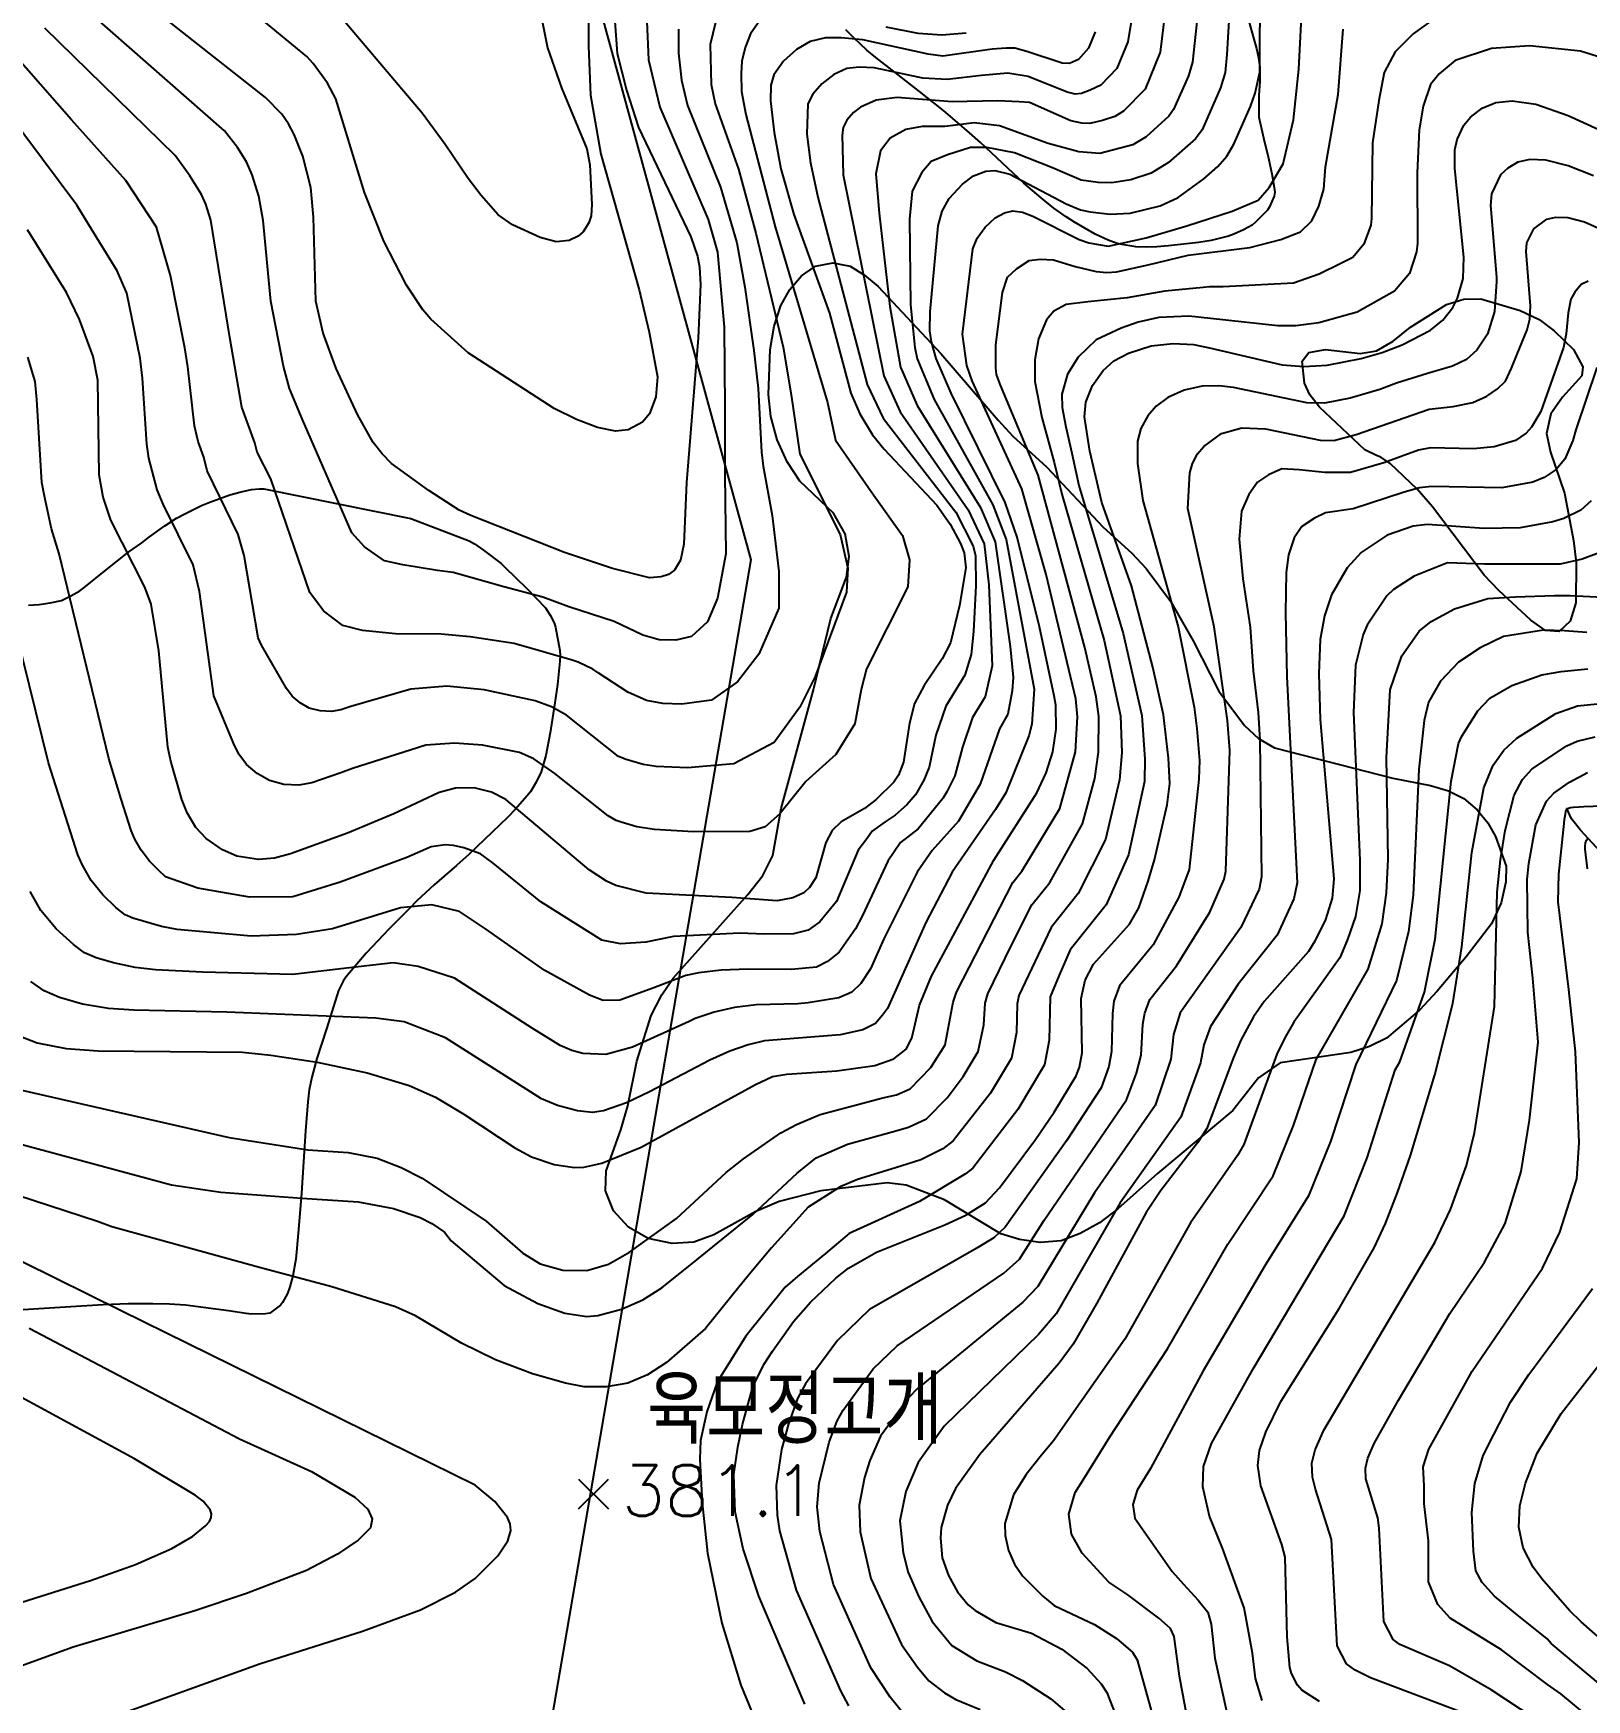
# Model space of a CAD drawing. Extents: x 197794 to 200030, y 561152 to 563931.
# Drawn here: x 199358.1 to 199633.7, y 563440.1 to 563735.9 of the extents above; entities that cross this region are included whole.
import ezdxf

# ---------------------------------------------------------------- set-up
doc = ezdxf.new("R2010")
doc.units = 0
for name, color, linetype in [('E0022112', 5, 'CONTINUOUS'), ('F0017111', 30, 'CONTINUOUS'), ('F0017114', 7, 'CONTINUOUS'), ('F0027132', 7, 'CONTINUOUS'), ('F0027217', 7, 'CONTINUOUS'), ('G0018112', 7, 'G0018112'), ('G0037213', 32, 'CONTINUOUS'), ('H0059153', 7, 'CONTINUOUS')]:
    doc.layers.add(name, color=color, linetype=linetype)
doc.styles.add('NGSW', font='romans.shx', dxfattribs={"bigfont": 'ngsw.shx'})
doc.linetypes.add('G0018112', pattern='A,25,0,[131,ltypeshp.shx,S=1.768,R=90,X=1.768,Y=-1.768],-6.75,[133,ltypeshp.shx,S=0.75,R=0,X=0,Y=0],-8.75,0,[131,ltypeshp.shx,S=1.768,R=270,X=-1.768,Y=1.768]', length=40.5)

# ---------------------------------------------------------------- blocks, each defined once
blk = doc.blocks.new('F0027217')
at = {"layer": 'F0027217'}
for p, q in [((-2.652, 2.652), (2.652, -2.652)), ((-2.652, -2.652), (2.652, 2.652))]:
    blk.add_line(p, q, dxfattribs=at)

msp = doc.modelspace()

# ---------------------------------------------------------------- linework, layer by layer
at = {"layer": 'E0022112', "flags": 128}
msp.add_lwpolyline([(199809.99, 563483.02), (199804.77, 563482.38), (199797.53, 563482.55), (199785.83, 563483.48), (199776.98, 563484.64), (199773.06, 563485.32), (199764.32, 563487.53), (199752.56, 563491.17), (199744.04, 563494.39), (199728.24, 563502.61), (199717.59, 563509.84), (199709.67, 563516.2), (199699.84, 563525.62), (199686.68, 563539.39), (199678.19, 563549.74), (199666.55, 563561.71), (199662.81, 563565.97), (199642.42, 563584.23), (199639.62, 563586.81), (199632.56, 563594.43), (199630.99, 563596.44), (199630.17, 563598.31)], dxfattribs=at)
at = {"layer": 'F0017111', "flags": 128}
for points, elevation in [([(199561.27, 563759.32), (199558, 563732.55), (199555.35, 563726), (199551.5, 563722.09), (199549.95, 563721.14), (199547.76, 563720.39), (199545.51, 563719.89), (199544.09, 563719.92), (199542.18, 563720.37), (199534.84, 563723.6), (199532.96, 563723.75), (199529.12, 563723.91), (199521.07, 563723.71), (199511.35, 563724.5), (199507.62, 563724), (199504.83, 563722.75), (199503.6, 563721.82), (199502.4, 563720.46), (199501.73, 563719.17), (199501.55, 563717.79), (199501.77, 563710.76), (199508.99, 563675.08), (199511.85, 563668.7), (199523.93, 563651.32), (199526.8, 563645.27), (199527.63, 563638), (199528.21, 563623.61), (199526.97, 563618.11), (199524.73, 563614.45), (199522.9, 563609.2), (199521.55, 563604.1), (199520.12, 563601.28), (199519.42, 563600.1), (199515.09, 563594.69), (199511.95, 563592.25), (199509.69, 563588.96), (199505.18, 563579.33), (199503.94, 563576.95), (199501.05, 563572.8), (199498.98, 563571.17), (199497.05, 563570.13), (199492.5, 563569.71), (199484.89, 563569.8), (199480.12, 563569.6), (199476.12, 563569.14), (199473.86, 563568.64), (199468.14, 563566.5), (199462.1, 563564.3), (199459.17, 563564.24), (199456.72, 563565.17), (199448.84, 563569.53), (199438.32, 563576.95), (199433.68, 563580.05), (199428.77, 563581.21), (199423.22, 563580.69), (199411.17, 563576.92), (199404.74, 563575.94), (199396.73, 563575.65), (199383.58, 563576.84), (199380.79, 563577.37), (199375.73, 563578.84), (199374.35, 563579.43), (199372.72, 563580.76), (199370.39, 563582.95), (199368.31, 563585.54), (199366.78, 563588.22), (199365.98, 563590.09), (199360.73, 563606.38), (199352.84, 563638.53)], 415), ([(199566.47, 563756.22), (199563.75, 563730.74), (199563.01, 563728.33), (199560.39, 563722.38), (199559.53, 563721.19), (199555.49, 563717.53), (199553.17, 563716.1), (199547.32, 563714.56), (199543.6, 563714.85), (199538.13, 563716.35), (199529.47, 563719.49), (199524.98, 563719.99), (199519.81, 563719.32), (199515.75, 563719.32), (199512.87, 563718.81), (199510.07, 563717.28), (199508.38, 563715), (199507.53, 563710.93), (199508.14, 563703.97), (199510.01, 563687.4), (199511.94, 563676.61), (199514.87, 563669.81), (199526.13, 563651.75), (199528.75, 563645.66), (199531.38, 563627.06), (199531.92, 563621.55), (199531.73, 563619.21), (199530.99, 563615.02), (199529.47, 563612.42), (199526.09, 563602.6), (199522.23, 563596.08), (199517.53, 563590.83), (199514.88, 563586.98), (199509, 563575.17), (199506.61, 563569.83), (199504.91, 563567.24), (199503.28, 563565.68), (199500.98, 563564.72), (199495.57, 563563.81), (199493.73, 563563.62), (199486.34, 563563.44), (199482.5, 563562.99), (199478.89, 563562.18), (199475.51, 563561.04), (199474.42, 563560.49), (199464.35, 563555.92), (199459.64, 563554.66), (199455.59, 563554.84), (199453.63, 563555.34), (199451.54, 563556.23), (199446.57, 563559.33), (199432.77, 563568.18), (199426.32, 563570.24), (199421.93, 563570.89), (199412.61, 563569.87), (199404.09, 563568.84), (199388.07, 563569.23), (199379.74, 563569.66), (199376.1, 563570.08), (199372.27, 563570.91), (199369.23, 563571.78), (199367.16, 563572.67), (199365.17, 563574.17), (199362.13, 563576.95), (199359.39, 563580.19), (199357.48, 563583.57)], 410), ([(199555.34, 563753.27), (199552.24, 563734.36), (199550.32, 563729.62), (199547.5, 563726.66), (199545.59, 563725.79), (199544.04, 563725.2), (199542.92, 563725.1), (199541.51, 563725.45), (199534.61, 563728.2), (199530.97, 563728.83), (199526.31, 563728.39), (199520.18, 563727.69), (199515.9, 563727.94), (199509.51, 563729.31), (199507.25, 563729.74), (199504.61, 563729.89), (199502.4, 563729.62), (199500.09, 563728.55), (199497.95, 563726.91), (199496.35, 563725.1), (199495.46, 563723.37), (199495.32, 563717.98), (199495.93, 563712.91), (199497.27, 563706.82), (199506.04, 563673.55), (199508.84, 563667.58), (199521.74, 563650.89), (199524.85, 563644.88), (199525.22, 563643.15), (199525.3, 563637.84), (199524.86, 563629.7), (199524.49, 563625.66), (199523.32, 563621.97), (199520, 563616.48), (199518.22, 563611.31), (199517.01, 563605.61), (199516.06, 563603.34), (199514.61, 563600.71), (199513.03, 563598.97), (199510.96, 563597.11), (199509.2, 563595.95), (199506.93, 563594.3), (199505.93, 563592.94), (199504.43, 563590.9), (199500.58, 563581.82), (199497.64, 563578.21), (199495.56, 563576.73), (199492.97, 563576.06), (199487.71, 563575.97), (199483.44, 563576.16), (199471.66, 563575.6), (199466.75, 563574.6), (199462.23, 563574.27), (199458.91, 563574.94), (199448.1, 563581.72), (199439.67, 563588.61), (199437.43, 563590.26), (199434.44, 563591.33), (199432.63, 563591.72), (199431.15, 563591.83), (199428.66, 563591.49), (199424.31, 563589.62), (199412.51, 563585.23), (199404.12, 563582.65), (199396.41, 563582.59), (199387.24, 563584.14), (199381.54, 563586.19), (199380.27, 563587.35), (199378.65, 563588.94), (199377.22, 563590.88), (199376.08, 563592.86), (199375.44, 563594.4), (199373.64, 563599.96), (199371.46, 563607.17), (199362.63, 563643.52), (199361.29, 563647.91), (199360.02, 563653.75), (199359.56, 563656.19), (199358.7, 563670.92), (199358.37, 563674.1), (199357.08, 563678.41)], 420), ([(199570.75, 563748.17), (199569.86, 563732.12), (199569.51, 563728.93), (199568.72, 563726.2), (199565.43, 563718.77), (199564.28, 563717.18), (199559.49, 563712.96), (199556.39, 563711.06), (199552.82, 563709.89), (199551.66, 563709.68), (199549.45, 563709.34), (199547.01, 563709.38), (199544.01, 563709.85), (199541.06, 563711.04), (199538.91, 563712.04), (199532.13, 563714.65), (199527.24, 563715.64), (199524.34, 563715.64), (199520.27, 563714.32), (199517.37, 563713.16), (199515.72, 563711.17), (199513.97, 563707.85), (199513.51, 563702.88), (199513.69, 563687.67), (199514.45, 563680.1), (199514.89, 563678.14), (199517.88, 563670.92), (199528.32, 563652.17), (199530.7, 563646.05), (199535.63, 563619.5), (199535.26, 563613.27), (199534.71, 563611.18), (199530.63, 563601.09), (199528.8, 563598.15), (199521.1, 563587.02), (199516.44, 563578.04), (199509.61, 563562.79), (199508.75, 563561.62), (199507.47, 563560.17), (199505.27, 563559.01), (199501.22, 563558.16), (199487.79, 563557.09), (199484.89, 563556.37), (199481.66, 563555.22), (199478.1, 563553.65), (199467.42, 563548.04), (199463.3, 563546.07), (199459.22, 563544.63), (199457.26, 563544.33), (199454.64, 563544.66), (199451.05, 563545.57), (199448.25, 563546.75), (199441.23, 563551.19), (199431.22, 563557.6), (199423.87, 563560.44), (199418.83, 563561.08), (199392.39, 563562.17), (199375.9, 563562.48), (199371.41, 563562.79), (199366.79, 563563.56), (199362.73, 563564.73), (199359.97, 563565.92), (199357.62, 563567.57)], 405), ([(199466.86, 563739.32), (199467.24, 563731.17), (199469.25, 563722.78), (199477.81, 563702.82), (199479.48, 563697.04), (199480.64, 563683.71), (199480.78, 563669.43), (199480.75, 563657.6), (199480.96, 563643.53), (199479.46, 563635.64), (199477.69, 563631.42), (199474.83, 563628.83), (199472.08, 563628.18), (199469.09, 563628.26), (199466.18, 563629.05), (199461.13, 563631.52), (199453.1, 563634.1), (199448.44, 563635.82), (199441.53, 563637.66), (199432.56, 563640.19), (199429.79, 563640.53), (199423.65, 563641.55), (199420.37, 563642.26), (199416.81, 563644.75), (199414.59, 563647.24), (199405.77, 563667.44), (199403.54, 563672.84), (199402.44, 563676.8), (199400.23, 563688.36), (199398.82, 563702.69), (199398.07, 563707.01), (199396.89, 563710.78), (199395.87, 563713.08), (199394.29, 563715.62), (199391.96, 563718.59), (199361.62, 563745.24)], 445), ([(199355.99, 563548.28), (199392.79, 563539.88), (199406.78, 563537.74), (199413.9, 563537.23), (199419.08, 563536.24), (199423.34, 563534.61), (199427.06, 563532.71), (199438.41, 563525.06), (199444.9, 563519.38), (199447.97, 563517.46), (199452.04, 563516.36), (199456.29, 563516.31), (199460.13, 563517.45), (199463.84, 563519.56), (199472.17, 563525.54), (199480.99, 563533.68), (199484.05, 563536.1), (199490.68, 563540.75), (199493.46, 563542.19), (199497.69, 563544.02), (199508.82, 563546.97), (199511.22, 563547.51), (199513.66, 563548.55), (199517.32, 563552.31), (199519.84, 563556.34), (199521.25, 563563.91), (199521.89, 563565.68), (199531.87, 563585.17), (199533.46, 563587.16), (199540.18, 563598.32), (199542.98, 563608.35), (199543.32, 563614.58), (199543.01, 563617.79), (199537.75, 563639.83), (199533.43, 563655.03), (199524.62, 563674.18), (199523.68, 563676.94), (199522.94, 563682.49), (199524.74, 563697.61), (199525.52, 563699.55), (199526.98, 563701.48), (199528.72, 563703.11), (199530.37, 563704.02), (199531.87, 563704.38), (199533.58, 563704.16), (199535.38, 563703.44), (199543.65, 563699.3), (199545.36, 563698.71), (199548.8, 563698.12), (199555.49, 563699.59), (199562.74, 563701.74), (199570.78, 563704.35), (199575.42, 563706.27), (199577.35, 563708.54), (199579.84, 563712.73), (199581.65, 563720.54), (199582.59, 563729.5), (199583.27, 563742.25)], 395), ([(199456.48, 563742.28), (199456.55, 563733.61), (199456.9, 563724.91), (199458.78, 563714.42), (199465.56, 563690.35), (199467.33, 563682.86), (199468.8, 563674.94), (199468.54, 563671.37), (199467.39, 563668.36), (199466.14, 563666.86), (199463.59, 563665.5), (199461.33, 563665.29), (199458.14, 563665.94), (199454.43, 563667.32), (199450.45, 563669.32), (199435.2, 563679.18), (199428.61, 563685.15), (199427.17, 563686.8), (199424.26, 563691.2), (199420.23, 563699.01), (199416.84, 563707.63), (199411.75, 563724.28), (199410.28, 563727.05), (199407.69, 563730.54), (199406.56, 563731.78), (199397.62, 563739.19)], 455), ([(199606.67, 563738.49), (199602.89, 563735.78), (199599.71, 563732.6), (199597.73, 563728.92), (199596.83, 563723.94), (199595.67, 563716.42), (199595.52, 563703.04), (199595.36, 563701.82), (199594.13, 563698.45), (199592.17, 563696.09), (199590.05, 563695.04), (199586.19, 563693.11), (199581.65, 563691.56), (199569.17, 563690.87), (199566.75, 563690.88), (199565.62, 563690.79), (199558.83, 563690.14), (199552.14, 563688.94), (199545.15, 563688.23), (199541.33, 563687.75), (199539.12, 563686.56), (199537.83, 563685.06), (199536.39, 563681.68), (199535.78, 563677.95), (199535.78, 563674.09), (199536.99, 563667.71), (199539.22, 563659.71), (199540.58, 563654.11), (199548.04, 563628.13), (199550.95, 563614.74), (199551.19, 563608.26), (199550.81, 563603.38), (199548.3, 563592.81), (199543.43, 563583.2), (199538.65, 563577.21), (199532.95, 563565.13), (199532.64, 563563.64), (199532.51, 563558.56), (199531.6, 563553.99), (199527.9, 563547.8), (199521.25, 563539.33), (199519.46, 563537.89), (199515.51, 563535.94), (199511.07, 563534.54), (199504.29, 563532.43), (199501.21, 563531.18), (199495.53, 563527.52), (199489.04, 563520.35), (199485.37, 563515.95), (199483.23, 563513.33), (199477.3, 563505.98), (199470.41, 563499.99), (199467.03, 563497.8), (199463.56, 563496.33), (199459.74, 563495.67), (199455.79, 563495.68), (199452.49, 563496.28), (199446.64, 563497.97), (199440.09, 563500.46), (199434.03, 563503.4), (199425.86, 563508.28), (199422.33, 563509.86), (199411, 563513.38), (199398.2, 563516.83), (199371.96, 563524.04), (199369.45, 563524.97), (199343.86, 563533.37)], 385), ([(199486.69, 563737.75), (199485.31, 563735.82), (199484.35, 563733.34), (199483.8, 563730.94), (199483.66, 563728.73), (199483.73, 563725.57), (199484.51, 563721.46), (199489.69, 563701.56), (199498.97, 563670.38), (199500.38, 563663.69), (199507.11, 563654), (199512.28, 563646.78), (199513.51, 563642.43), (199513.23, 563637.66), (199505.88, 563623.1), (199504.93, 563619.42), (199503.84, 563613.3), (199500.44, 563607.86), (199495.13, 563603.09), (199490.5, 563597.38), (199487.91, 563595.06), (199485.19, 563594.24), (199475.19, 563594.18), (199468.3, 563594.55), (199465.17, 563595.04), (199462.35, 563595.9), (199461.49, 563596.19), (199460.04, 563596.98), (199450.58, 563604.54), (199446.87, 563607.14), (199444.34, 563608.26), (199437.75, 563609.52), (199432.78, 563609.87), (199427.73, 563609.52), (199414.72, 563605.43), (199412.63, 563604.62), (199407.46, 563602.83), (199405.19, 563602.42), (199402.52, 563602.58), (199399.96, 563603.27), (199397.78, 563604.51), (199395.89, 563606.1), (199394.55, 563607.92), (199393.56, 563609.91), (199390.08, 563618.28), (199387.56, 563636.81), (199386.41, 563641.52), (199381.12, 563652.32), (199380.04, 563654.87), (199378.54, 563660.49), (199378.17, 563662.94), (199377.45, 563674.7), (199377.02, 563678.22), (199374.64, 563689.77), (199372.95, 563693.73), (199367.93, 563701.92), (199365.76, 563705.38), (199350.42, 563725.9)], 430), ([(199353.02, 563539.51), (199382.57, 563531.51), (199391.3, 563530.22), (199405.7, 563529.15), (199415.68, 563528.51), (199421.95, 563527.3), (199426.72, 563525.71), (199428.79, 563524.63), (199430.99, 563523.09), (199432.21, 563521.56), (199441.6, 563513.62), (199447.58, 563510.46), (199452.36, 563508.71), (199456.29, 563508.16), (199458.22, 563508.32), (199462.45, 563509.45), (199466.21, 563511.09), (199469.57, 563513.21), (199475.83, 563518.27), (199485.72, 563526.22), (199493.61, 563533.57), (199496.97, 563536.31), (199502.55, 563538.7), (199511.1, 563541.11), (199513.37, 563541.73), (199516.56, 563543.22), (199520.18, 563546.94), (199523.07, 563550.72), (199525.72, 563555.17), (199526.71, 563559.93), (199526.95, 563563.77), (199527.42, 563565.41), (199531.51, 563573.78), (199535.26, 563581.19), (199538.44, 563585.18), (199544.24, 563595.57), (199546.39, 563603.65), (199547.09, 563608.31), (199547.14, 563614.66), (199546.67, 563618.13), (199544.66, 563626.89), (199536.33, 563657.46), (199529.69, 563673.44), (199528.97, 563675.33), (199528.86, 563676.54), (199528.82, 563680.59), (199530.03, 563689.9), (199530.94, 563692.61), (199532.51, 563694.06), (199534.74, 563695.57), (199536.73, 563695.81), (199539.09, 563695.69), (199542.95, 563694.48), (199546.67, 563693.59), (199548.54, 563693.45), (199550.23, 563693.54), (199555.86, 563694.79), (199562.98, 563696.51), (199573.9, 563697.86), (199579.41, 563699.31), (199582.89, 563700.67), (199584.92, 563702.6), (199586.18, 563705.21), (199587.05, 563708.2), (199587.34, 563712.16), (199589.59, 563725.04), (199590.47, 563736.63)], 390), ([(199479.08, 563737.79), (199478.15, 563733.91), (199478.32, 563726.8), (199479.05, 563723.36), (199483.17, 563711.79), (199486.25, 563700.39), (199491.12, 563680.18), (199492.5, 563671.75), (199494.08, 563661.2), (199501.25, 563646.92), (199502.61, 563640.93), (199502.34, 563636.71), (199496.76, 563621.74), (199494.04, 563616.29), (199489.54, 563610.03), (199482.33, 563606.22), (199474.15, 563605.5), (199468.6, 563605.76), (199466.25, 563606.13), (199463.23, 563606.98), (199461.89, 563607.55), (199452.68, 563614.87), (199450.01, 563616.36), (199447.11, 563617.39), (199438.03, 563619.34), (199431.44, 563620.04), (199425.07, 563619.48), (199414.38, 563616.4), (199412.64, 563615.8), (199410.95, 563615.49), (199408.94, 563615.61), (199407.02, 563616.13), (199405.39, 563617.06), (199403.97, 563618.25), (199402.97, 563619.62), (199398.55, 563627.28), (199397.97, 563628.59), (199395.46, 563643.18), (199394.4, 563646.96), (199388.92, 563658.22), (199388.29, 563660.64), (199387.33, 563663.45), (199386.63, 563666.24), (199385.49, 563676.67), (199384.97, 563680.05), (199382.42, 563692.88), (199379.92, 563701.47), (199374.49, 563709.79), (199364.83, 563720.53), (199354.24, 563732.62)], 435), ([(199472.51, 563736.62), (199472.52, 563732.38), (199473.04, 563727.56), (199474.15, 563723.07), (199479.97, 563708.59), (199482.87, 563698.71), (199484.29, 563690.83), (199485.9, 563679.61), (199486.67, 563672.87), (199487.29, 563661.53), (199487.56, 563659.04), (199489.14, 563650.32), (199490.36, 563640.39), (199490.36, 563633.85), (199486.82, 563625.69), (199483.01, 563620.79), (199478.38, 563617.52), (199473.12, 563616.79), (199469.78, 563616.95), (199466.87, 563617.49), (199463.56, 563618.92), (199458.28, 563622.36), (199457.31, 563623.06), (199454.71, 563624.26), (199453.65, 563624.6), (199443.36, 563627.56), (199435.58, 563628.75), (199430.4, 563629.23), (199422.32, 563629.29), (199416.46, 563629.91), (199412.99, 563630.8), (199409.53, 563633.37), (199407.13, 563636.66), (199400.19, 563656.81), (199397.8, 563661.56), (199397.39, 563663.18), (199395.08, 563669.54), (199392.92, 563681.87), (199389.54, 563702.72), (199388.66, 563705.55), (199387.9, 563707.28), (199385.84, 563710.57), (199383.23, 563714.19), (199360.1, 563736.82)], 440), ([(199448.28, 563738.32), (199449.27, 563733.31), (199451.78, 563726.22), (199456.3, 563715.37), (199456.82, 563712.53), (199457.16, 563705.48), (199457.02, 563703.47), (199456.64, 563702.27), (199455.65, 563700.67), (199454.75, 563699.86), (199453.14, 563699.09), (199450.81, 563698.89), (199447.98, 563699.63), (199443.11, 563701.87), (199440.55, 563703.68), (199437.5, 563707.09), (199435.22, 563710.1), (199431.16, 563716.18), (199427.03, 563721.73), (199413.34, 563737.93)], 460), ([(199523.58, 563735.93), (199519.25, 563735.56), (199515.08, 563735.85), (199509.4, 563736.96)], 430), ([(199642.25, 563430.28), (199629.08, 563441.18), (199626.73, 563442.82), (199618.55, 563448.97), (199609.44, 563454.62), (199607.25, 563457.05), (199605.59, 563461.03), (199605.59, 563468.34), (199604.82, 563474.88), (199604.82, 563478.09), (199604.69, 563481.43), (199605.66, 563484.58), (199613.35, 563498.42), (199625.82, 563516.69), (199628.93, 563523.09), (199631.94, 563532.55), (199632.37, 563539), (199631.72, 563555.12), (199630.54, 563566.19), (199628.62, 563581.72), (199628.76, 563586.65), (199629.66, 563595.64), (199629.77, 563596.39), (199629.9, 563597.27), (199630.01, 563597.77), (199630.11, 563598.09), (199630.17, 563598.31), (199630.43, 563598.37), (199630.79, 563598.45), (199631.35, 563598.54), (199632.34, 563598.62), (199633.18, 563598.68), (199643.23, 563599.02)], 310), ([(199633.84, 563587.61), (199633.4, 563591.07), (199633.43, 563591.64), (199633.49, 563592.2), (199633.68, 563592.66), (199633.9, 563592.99)], 305), ([(199647.46, 563433.31), (199627.41, 563450.11), (199626.65, 563450.91), (199620.72, 563455.73), (199617.33, 563458.48), (199615.14, 563460.9), (199614.01, 563463), (199613.61, 563466.47), (199613.28, 563473.34), (199613.85, 563478.51), (199615.31, 563483.44), (199617.19, 563487.17), (199620.18, 563492.92), (199623.43, 563497.82), (199634.74, 563513.12)], 305)]:
    msp.add_lwpolyline(points, dxfattribs=dict(at, elevation=elevation))
at = {"layer": 'F0017111'}
for points, elevation in [([(199636.54, 563731.48), (199632.59, 563732.74), (199623.54, 563733.65), (199616.82, 563733.18), (199610.34, 563731.06), (199607.51, 563728.7), (199605.98, 563726.82), (199604.66, 563722.98), (199603.97, 563718.75), (199603.6, 563711.11), (199603.67, 563698.65), (199603.5, 563697.1), (199602.24, 563693.24), (199599.61, 563690.1), (199592.97, 563686.38), (199586.17, 563684.52), (199582.1, 563683.97), (199578.91, 563683.99), (199566.96, 563685.28), (199563.07, 563685.71), (199557.77, 563685.42), (199554.08, 563684.61), (199551.07, 563683.53), (199546.66, 563681.47), (199543.46, 563678.38), (199541.56, 563675.4), (199540.53, 563671.82), (199540.59, 563669.49), (199541.25, 563666.07), (199542.32, 563661.36), (199543.57, 563655.63), (199551.42, 563629.37), (199554.77, 563614.82), (199555.28, 563607.07), (199555.23, 563603.11), (199552.36, 563590.06), (199548.41, 563581.22), (199542.04, 563573.23), (199540.06, 563568.73), (199538.48, 563564.85), (199538.3, 563557.19), (199537.49, 563552.81), (199532.72, 563544.89), (199524.75, 563534.49), (199523.49, 563533.47), (199515.32, 563528.55), (199502.81, 563522.89), (199498.64, 563519.34), (199493.67, 563515.21), (199491.49, 563513.36), (199484.5, 563504.62), (199479.42, 563496.46), (199477.54, 563491.2), (199476.47, 563486.11), (199476.3, 563482.81), (199476.72, 563475.05), (199477.67, 563466.16), (199480.25, 563453.72), (199483.59, 563442.71), (199486.44, 563435.77)], 380), ([(199634.88, 563710.57), (199630.4, 563712.35), (199626.44, 563713.38), (199623.62, 563713.51), (199621.49, 563713.01), (199619.67, 563711.97), (199618.38, 563710.74), (199616.79, 563707.39), (199616.63, 563705.34), (199617.69, 563692.58), (199617.69, 563691.84), (199617.32, 563686.49), (199616.11, 563682.47), (199614.21, 563679.65), (199612.37, 563677.98), (199609.9, 563676.83), (199605.41, 563675.51), (199599.92, 563673.8), (199597, 563672.64), (199591.71, 563671.12), (199587.19, 563670.26), (199584, 563670.28), (199571.02, 563673.04), (199568.44, 563673.33), (199565.43, 563673.24), (199562.27, 563672.56), (199559.37, 563671.23), (199557.31, 563669.72), (199555.79, 563667.98), (199554.56, 563665.73), (199553.99, 563663.49), (199554, 563659.52), (199554.94, 563652.97), (199561.19, 563630.57), (199564.01, 563616.26), (199564.5, 563612.48), (199564.98, 563606.81), (199564.87, 563603.51), (199563.17, 563587.47), (199561.3, 563582.59), (199556.76, 563574.09), (199550.81, 563566.83), (199549.8, 563564.09), (199549.52, 563561.92), (199549.36, 563555.16), (199548.87, 563552.49), (199547.55, 563548.75), (199541.39, 563539.29), (199530.52, 563524.02), (199528.48, 563522.1), (199525.36, 563520.19), (199506.45, 563509.37), (199500.76, 563503.9), (199495.08, 563496.16), (199493.68, 563493.61), (199492.03, 563489.08), (199490.82, 563484.51), (199489.85, 563478.12), (199490.03, 563472.86), (199490.46, 563470.09), (199493.39, 563459.54), (199501.26, 563441.68), (199502.72, 563439.03)], 370), ([(199512.84, 563437.23), (199510.11, 563440.6), (199506.69, 563445.79), (199500.02, 563460.59), (199497.62, 563470), (199497.16, 563474.33), (199497.51, 563478.57), (199499.26, 563485.84), (199500.68, 563489.61), (199501.73, 563491.52), (199507.07, 563498.83), (199511.34, 563502.93), (199530.26, 563515.84), (199533.04, 563518.32), (199537.41, 563525.21), (199552.02, 563546.62), (199553.81, 563551.32), (199554.62, 563554.5), (199554.93, 563560.05), (199555.27, 563561.97), (199556.19, 563564.42), (199560.93, 563570.38), (199565.17, 563577.22), (199566.81, 563579.9), (199569.36, 563585.73), (199569.66, 563587.17), (199570.34, 563608.62), (199569.95, 563613.91), (199567.59, 563630.52), (199562.91, 563651.52), (199563.29, 563657.87), (199563.72, 563659.55), (199564.64, 563661.24), (199565.78, 563662.54), (199568.89, 563664.84), (199572.49, 563665.87), (199576.68, 563665.71), (199586.42, 563663.65), (199588.81, 563663.63), (199592.78, 563664.66), (199605.75, 563669.16), (199610.01, 563669.63), (199613.46, 563670.38), (199615.94, 563671.47), (199617.84, 563672.79), (199619.28, 563674.17), (199620.37, 563676.47), (199621.35, 563678.95), (199623.11, 563683.28), (199623.58, 563685.18), (199623.72, 563687.52), (199622.97, 563697.15), (199623.09, 563698.69), (199624.28, 563701.2), (199626.61, 563702.9), (199628.22, 563703.28), (199630.33, 563703.18), (199633.3, 563702.41), (199638.43, 563700.12)], 365), ([(199633.95, 563691.88), (199632.69, 563691.3), (199631.59, 563689.94), (199630.86, 563688.68), (199630.39, 563686.28), (199630.07, 563682.56), (199629.55, 563680.13), (199627.61, 563674.64), (199625.57, 563668.77), (199623.92, 563665.96), (199622.95, 563664.89), (199621.07, 563663.6), (199617.25, 563662.47), (199613.6, 563662.12), (199605.96, 563662.3), (199603.87, 563661.9), (199597.7, 563659.66), (199591.8, 563657.95), (199587.23, 563657.95), (199582.66, 563658.42), (199579.59, 563658.58), (199577.22, 563657.55), (199575.25, 563656.21), (199573.75, 563654.01), (199572.41, 563651.09), (199572.02, 563646.13), (199572.68, 563639.07), (199573.99, 563630.48), (199574.5, 563622.76), (199575.4, 563615.33), (199575.7, 563610.44), (199576, 563586.15), (199575.55, 563583.99), (199572.32, 563577.21), (199561.57, 563562.01), (199560.34, 563558.19), (199559.88, 563553.83), (199557.11, 563545.57), (199546.38, 563530.06), (199536.29, 563513.45), (199533.64, 563510.66), (199514.88, 563495.29), (199513.38, 563493.76), (199508.38, 563486.88), (199506.5, 563482.6), (199505.54, 563479.57), (199504.58, 563474.65), (199504.77, 563469.92), (199506.64, 563461.63), (199512.12, 563449.91), (199514.92, 563445.89), (199516.95, 563443.48), (199519.73, 563441.32), (199521.74, 563440.15), (199526.04, 563438.38)], 360), ([(199635.49, 563676.57), (199631.73, 563665.51), (199631.2, 563663.62), (199629.79, 563660.29), (199628.25, 563658.49), (199626.11, 563657.07), (199624.11, 563656.23), (199618.65, 563655.22), (199606.17, 563655.44), (199604.02, 563655.24), (199601.32, 563654.44), (199592.26, 563651.49), (199587.34, 563650.76), (199585.36, 563649.82), (199583.16, 563648.35), (199581.8, 563646.37), (199580.76, 563643.34), (199580.34, 563640.2), (199580.22, 563633.11), (199580.47, 563621.66), (199582.33, 563585.13), (199581.74, 563582.25), (199578.74, 563575.81), (199571.84, 563567.1), (199566.95, 563559.59), (199565.75, 563556.33), (199565.14, 563553.17), (199561.69, 563543.54), (199550.93, 563528.33), (199539.53, 563508.59), (199536.4, 563504.96), (199519.69, 563488.69), (199515.04, 563482.23), (199512.9, 563477.1), (199511.83, 563471.9), (199512.42, 563466.19), (199513.27, 563462.68), (199515.16, 563458.36), (199517.55, 563454.02), (199521.06, 563449.72), (199525.47, 563447.01), (199530.56, 563445.1), (199533.6, 563443.51), (199538.62, 563440.29), (199541.42, 563437.84)], 355), ([(199635.88, 563643.65), (199632.91, 563642.55), (199628.95, 563641.67), (199615.54, 563641.65), (199608.97, 563641.88), (199603.05, 563639.56), (199599.41, 563637.19), (199598.2, 563636.07), (199594.75, 563630.86), (199594.03, 563629.2), (199592.64, 563623.72), (199592.29, 563615.34), (199593.45, 563589.1), (199593.42, 563583.72), (199592.65, 563579.16), (199591.27, 563575.08), (199589.9, 563571.81), (199581.75, 563560.35), (199580.1, 563557.6), (199578.68, 563554.71), (199572.83, 563538.69), (199571.75, 563536.69), (199563.4, 563524.75), (199551.72, 563504.1), (199539.06, 563486.06), (199536.96, 563483.54), (199534.25, 563480.1), (199531.96, 563476.51), (199530.45, 563471.42), (199530.52, 563469.27), (199531.09, 563466.61), (199532.17, 563464.19), (199533.56, 563462.13), (199537.16, 563458.5), (199539.2, 563456.84), (199546.33, 563453.49), (199550.27, 563450.98), (199553.07, 563448.54), (199553.93, 563447.22), (199557.02, 563436.1)], 345), ([(199563.59, 563432.8), (199561.44, 563444.28), (199560.51, 563451.32), (199559.85, 563452.76), (199557.75, 563454.59), (199552.28, 563458.74), (199548.91, 563460.96), (199544.14, 563466.12), (199542.29, 563469.48), (199541.81, 563473.08), (199542.94, 563476.9), (199544.66, 563479.6), (199549.08, 563486.76), (199559.29, 563502.42), (199569.99, 563520.95), (199578.05, 563533.13), (199581.69, 563542.06), (199585.69, 563553.78), (199594.91, 563569.78), (199597.37, 563577.81), (199598.17, 563583.32), (199598.43, 563589.29), (199598.16, 563607.36), (199598.81, 563619.37), (199600.87, 563625.37), (199603.98, 563629.76), (199606.1, 563631.49), (199610.25, 563633.76), (199616.14, 563635.55), (199621.04, 563635.87), (199628, 563636.09), (199630.73, 563636.09), (199636.53, 563635.79)], 340), ([(199633.73, 563629.55), (199629.77, 563629.85), (199626.03, 563629.95), (199618.95, 563628.83), (199614.8, 563626.84), (199610.91, 563624.25), (199607.72, 563620.88), (199605.64, 563617.17), (199604.86, 563613.93), (199603.89, 563605.26), (199602.92, 563582.93), (199602.09, 563576.47), (199599.92, 563567.75), (199592.71, 563552.86), (199588.21, 563539.19), (199584.35, 563529.58), (199576.59, 563517.14), (199565.63, 563498.49), (199556.29, 563481.18), (199553.92, 563477.3), (199553.17, 563474.75), (199553.49, 563472.35), (199560.14, 563462.85), (199562.15, 563460.62), (199564.77, 563457.79), (199566.47, 563455.67), (199567.03, 563453.54), (199567.73, 563447.52), (199569.77, 563438.11)], 335), ([(199576.1, 563439.99), (199574.89, 563443.88), (199574.4, 563448.39), (199572.91, 563456.45), (199569.08, 563467.01), (199566.76, 563472.7), (199565.59, 563477.93), (199565.71, 563481.53), (199567.1, 563485.6), (199574.51, 563498.84), (199590.66, 563526.03), (199594.74, 563536.32), (199599.73, 563551.93), (199600.5, 563553.35), (199604.93, 563565.72), (199606.82, 563575.12), (199609.63, 563603.16), (199610.92, 563609.85), (199611.51, 563611.12), (199614.36, 563615.65), (199616.49, 563617.89), (199620.39, 563620.14), (199625.72, 563622.03), (199629.15, 563622.63), (199633.88, 563623.1)], 330), ([(199611.59, 563437.83), (199595.33, 563443.99), (199592.6, 563445.37), (199591.04, 563446.52), (199589.41, 563449.66), (199588.39, 563468.54), (199585.59, 563477.5), (199585.05, 563479.62), (199584.94, 563482.13), (199585.5, 563484.49), (199587.04, 563487.96), (199606.76, 563521.27), (199609.5, 563527.13), (199612.35, 563534.93), (199613.8, 563540.72), (199617.35, 563563.17), (199617.8, 563583.46), (199618.4, 563589.2), (199619.2, 563594.37), (199620.8, 563600.67), (199622.3, 563603.44), (199623.99, 563605.37), (199630.16, 563609.43), (199632, 563610.28), (199635.18, 563611.03)], 320), ([(199626.99, 563435.15), (199616.76, 563441.87), (199609.32, 563446.14), (199600.5, 563449.93), (199599.33, 563450.79), (199597.67, 563454.02), (199596.87, 563470.55), (199596.6, 563472.43), (199594.49, 563479.35), (199594.41, 563481.24), (199594.83, 563483.01), (199595.98, 563485.61), (199600.3, 563493.26), (199609.43, 563508.66), (199615.53, 563517.76), (199619.19, 563524.62), (199622.04, 563533.9), (199623.55, 563542.99), (199625.07, 563556.82), (199624.12, 563568.19), (199623.24, 563576.37), (199623.14, 563585.7), (199623.44, 563588.54), (199624.69, 563595.41), (199626.58, 563599.58), (199627.85, 563601.03), (199630.63, 563602.99), (199633.85, 563604.71)], 315), ([(199371.27, 563436.77), (199398.18, 563446.51), (199416.44, 563452.29), (199426.78, 563456.06), (199432.98, 563459.2), (199436.44, 563461.64), (199440.47, 563465.64), (199442.23, 563468.3), (199442.77, 563470.17), (199442.66, 563471.32), (199442.21, 563472.45), (199439.94, 563475.31), (199436.46, 563478.18), (199373.67, 563509.16), (199356.21, 563517.81)], 380), ([(199343.58, 563453.54), (199368.23, 563461.29), (199376.16, 563464.14), (199382.61, 563466.95), (199386.28, 563469.11), (199388.62, 563470.97), (199389.31, 563471.78), (199389.63, 563472.49), (199389.66, 563473.14), (199389.45, 563473.81), (199388.21, 563475.34), (199386.75, 563476.45), (199376, 563482.86), (199355.94, 563493.74)], 370)]:
    msp.add_lwpolyline(points, dxfattribs=dict(at, elevation=elevation))
at = {"layer": 'F0017114', "flags": 128}
for points, elevation in [([(199461.16, 563738.83), (199461.68, 563732.33), (199463.29, 563725.81), (199465.41, 563719.18), (199474.75, 563699.76), (199475.9, 563696.36), (199476.28, 563694.36), (199476.42, 563691.28), (199476, 563681.8), (199473.93, 563656.16), (199473.48, 563645.22), (199472.9, 563642.36), (199471.81, 563640.62), (199470.77, 563639.85), (199469.49, 563639.4), (199467.41, 563639.24), (199460.8, 563640.91), (199452.29, 563643.72), (199435.7, 563650.28), (199433.59, 563651.28), (199428.21, 563654.72), (199421.62, 563659.54), (199419.93, 563661.26), (199418.38, 563663.29), (199415.57, 563668.26), (199411.82, 563676.38), (199409.46, 563682.66), (199408.19, 563688.36), (199407.78, 563703.28), (199407.3, 563708.53), (199405.89, 563714.07), (199404.36, 563717.94), (199403.35, 563719.83), (199402.14, 563721.51), (199399.24, 563724.49), (199369.79, 563747.74)], 450), ([(199353.7, 563558.64), (199358.75, 563556.7), (199363.86, 563555.72), (199369.58, 563555.27), (199395.16, 563555.06), (199400.21, 563554.54), (199408.4, 563553.26), (199417.28, 563551.36), (199424.72, 563549.11), (199429.43, 563547.08), (199434.45, 563544.06), (199443.49, 563538.06), (199446.44, 563536.49), (199450.49, 563535.1), (199454.06, 563534.57), (199455.71, 563534.63), (199458.95, 563535.33), (199465.9, 563538.21), (199486.22, 563549.29), (199489.24, 563550.73), (199491.78, 563551.13), (199500.63, 563551.75), (199507.4, 563552.7), (199510.76, 563553.88), (199512.91, 563555.59), (199513.96, 563557.52), (199515.29, 563563.4), (199517.43, 563568.52), (199528.48, 563589.14), (199536.13, 563601.07), (199537.76, 563604.63), (199538.95, 563608.36), (199539.54, 563612.38), (199539.47, 563616.62), (199539.22, 563618.29), (199536.6, 563630.53), (199532.64, 563646.44), (199530.52, 563652.6), (199520.89, 563672.03), (199518.25, 563678.2), (199517.42, 563681.15), (199517.16, 563683.09), (199517.19, 563686.44), (199518.59, 563701.71), (199519.31, 563704.31), (199520.56, 563706.55), (199522.94, 563709.14), (199524.91, 563710.61), (199527.09, 563711.42), (199528.66, 563711.52), (199531.34, 563710.87), (199541.32, 563705.64), (199543.87, 563704.58), (199545.6, 563704.18), (199549.16, 563703.8), (199552.7, 563703.99), (199557.99, 563705.29), (199561.22, 563706.75), (199565.74, 563710.04), (199568.23, 563712.27), (199569.83, 563714.07), (199571.1, 563716.24), (199574.01, 563722.9), (199574.85, 563725.25), (199575.67, 563728.99), (199575.77, 563744.94)], 400), ([(199546.48, 563736.17), (199545.28, 563733.23), (199543.51, 563731.23), (199541.9, 563730.55), (199540.62, 563730.57), (199534.32, 563732.66), (199532.19, 563733.25), (199530.69, 563733.25), (199528.2, 563733.08), (199519.42, 563731.84), (199516.82, 563732.2), (199505.23, 563734.71), (199501.42, 563735.08), (199498.63, 563735.07), (199495.91, 563734.41), (199493.45, 563733.03), (199491.15, 563730.97), (199489.45, 563728.5), (199488.91, 563726.66), (199488.84, 563723.93), (199489.49, 563718.31), (199490.67, 563711.81), (199493.03, 563703.74), (199499.31, 563686.19), (199503.09, 563672.02), (199504.69, 563668.33), (199506.95, 563664.62), (199509.04, 563662.09), (199518.35, 563652.12), (199520.73, 563648.79), (199522.59, 563645.32), (199523.21, 563643.65), (199523.53, 563641), (199522.41, 563634.34), (199520.78, 563627.71), (199519.34, 563624.86), (199516.11, 563620.11), (199514.41, 563616.91), (199513.54, 563613.43), (199512.45, 563606.54), (199511.55, 563604.24), (199510.74, 563602.96), (199507.59, 563599.88), (199505.56, 563598.33), (199501.38, 563595.91), (199499.83, 563594.41), (199498.7, 563592.26), (199496.93, 563586.02), (199495.8, 563584.27), (199494.76, 563583.34), (199492.85, 563582.44), (199490.03, 563581.9), (199482, 563582.52), (199466.78, 563583.25), (199461.39, 563584.65), (199459.75, 563585.41), (199456.66, 563587.42), (199441.88, 563599.87), (199439.33, 563601.22), (199436.27, 563601.98), (199432.96, 563601.91), (199430.05, 563601.15), (199422.02, 563597.38), (199413.78, 563593.93), (199403.67, 563590.26), (199400.86, 563589.46), (199398.02, 563589.23), (199394.16, 563589.86), (199391.62, 563590.96), (199388.73, 563592.95), (199386.9, 563594.94), (199385.38, 563597.51), (199384.41, 563599.91), (199382.44, 563606.71), (199381.95, 563609.21), (199380.33, 563626.3), (199378.99, 563634.59), (199377.86, 563637.57), (199371.84, 563649.47), (199370.47, 563653.58), (199369.75, 563657.54), (199369.49, 563674.31), (199368.66, 563678.5), (199366.28, 563685.08), (199363.96, 563689.86), (199357.03, 563700.98)], 425), ([(199651.73, 563437.21), (199632.68, 563453.92), (199630.61, 563455.95), (199625.73, 563461.55), (199624.21, 563463.62), (199622.44, 563467.1), (199621.65, 563470.76), (199621.84, 563474.56), (199622.81, 563478.55), (199624.88, 563483.89), (199629.14, 563490.95), (199643.67, 563509.55)], 300)]:
    msp.add_lwpolyline(points, dxfattribs=dict(at, elevation=elevation))
at = {"layer": 'F0017114'}
for points, elevation in [([(199494.98, 563439.36), (199486.77, 563458.49), (199484.01, 563466.88), (199482.61, 563473.46), (199482.38, 563480.07), (199483.04, 563484.96), (199483.87, 563488.99), (199485.71, 563495.65), (199487.66, 563499.59), (199489.2, 563502), (199492.95, 563507.24), (199495.94, 563510.69), (199500.44, 563514.92), (199502.69, 563516.69), (199507.67, 563519.57), (199519.8, 563524.38), (199523.54, 563526.15), (199526.99, 563528.31), (199529.51, 563530.97), (199535.9, 563539.53), (199539.18, 563544.42), (199543.07, 563550.87), (199543.67, 563552.4), (199544.18, 563554.93), (199544.01, 563564.58), (199544.67, 563567.82), (199546.19, 563570.67), (199552.59, 563577.8), (199554.19, 563580.68), (199555.86, 563585.4), (199556.98, 563589.21), (199559.24, 563598.96), (199559.74, 563602.76), (199559.51, 563607.22), (199558.59, 563614.91), (199556.69, 563623.4), (199552.89, 563637.83), (199547.64, 563652.63), (199545.51, 563661.7), (199544.58, 563667.8), (199544.81, 563670.41), (199546, 563673.39), (199547.88, 563676.04), (199549.8, 563677.74), (199552.41, 563679.14), (199556.43, 563680.39), (199560.32, 563680.83), (199563.94, 563680.63), (199566.78, 563680.08), (199579.67, 563677.06), (199583.5, 563676.77), (199587.64, 563677.01), (199593.66, 563678.16), (199597.39, 563679.22), (199600.92, 563680.61), (199605.96, 563683.21), (199608.16, 563685), (199609.91, 563687.21), (199610.76, 563688.85), (199611.74, 563692.35), (199611.88, 563696.15), (199610.3, 563711.88), (199610.28, 563715.18), (199610.7, 563717.02), (199611.91, 563719.57), (199613.04, 563721), (199615.14, 563722.63), (199617.58, 563723.61), (199620.48, 563723.88), (199624.64, 563723.29), (199630.37, 563721.31), (199635.83, 563718.84)], 375), ([(199634.45, 563652.89), (199632.65, 563651.28), (199629.65, 563649.78), (199627.65, 563649.19), (199621.9, 563648.1), (199615.5, 563648.02), (199605.44, 563648.69), (199602.88, 563648.44), (199598.27, 563646.79), (199593.67, 563643.75), (199591.19, 563641.02), (199588.43, 563636.21), (199587.17, 563632.47), (199586.41, 563628.31), (199586.18, 563622.28), (199586.42, 563614.08), (199588.82, 563585.8), (199588.53, 563582.41), (199587.34, 563578.61), (199585.47, 563574.74), (199584.33, 563572.93), (199576.46, 563564.06), (199574.55, 563561.32), (199572.34, 563557.18), (199570.99, 563554.08), (199566.27, 563541.52), (199564.62, 563538.96), (199558.12, 563530.49), (199555.49, 563526.6), (199546.79, 563510.53), (199542.55, 563503.24), (199540.09, 563499.88), (199526, 563483.62), (199521.69, 563477.59), (199520.26, 563474.63), (199519.17, 563470.69), (199519, 563468.81), (199519.35, 563465.32), (199520.44, 563462.15), (199522.04, 563459.29), (199523.92, 563456.98), (199525.17, 563455.96), (199528.87, 563453.85), (199535.2, 563451.94), (199540.53, 563449.08), (199545.04, 563445.67), (199547.53, 563442.96), (199548.55, 563441.43), (199550.04, 563437.64)], 350), ([(199586.25, 563439.81), (199583.14, 563441.79), (199582.36, 563442.7), (199581.3, 563444.76), (199581.01, 563445.85), (199580.54, 563451.26), (199580.2, 563465.42), (199579.6, 563467.67), (199575.89, 563478.09), (199575.34, 563481.69), (199575.6, 563484.37), (199576.74, 563487.6), (199579.44, 563493.03), (199589.77, 563509.54), (199595.96, 563520.32), (199597.96, 563524.63), (199600.13, 563530.16), (199602.41, 563536.73), (199606.74, 563551.01), (199609.94, 563563.69), (199611.54, 563573.77), (199613.3, 563590.52), (199615.42, 563601.99), (199617.08, 563605.98), (199618.96, 563608.63), (199621.31, 563610.81), (199628.23, 563615.15), (199632.06, 563616.54), (199635.59, 563616.88)], 325), ([(199357.32, 563506.09), (199394.63, 563486.41), (199407.42, 563480.63), (199415.1, 563476.08), (199417.41, 563473.92), (199418.21, 563472.24), (199417.87, 563470.62), (199415.67, 563468.43), (199412.02, 563465.97), (199406.51, 563463.03), (199395.88, 563458.95), (199386.7, 563455.92), (199365.1, 563449.43), (199355.85, 563446.05)], 375)]:
    msp.add_lwpolyline(points, dxfattribs=dict(at, elevation=elevation))
at = {"layer": 'G0018112', "flags": 128}
msp.add_lwpolyline([(199461.279, 563927.213), (199463.01, 563922.42), (199464.43, 563905.64), (199454.08, 563861.61), (199430.85, 563841.6), (199485.36, 563642.43), (199445.32, 563409.35), (199493.78, 563361.18), (199496.09, 563333.88), (199484.46, 563310.64), (199466.01, 563266.82), (199450.99, 563230.43), (199426.39, 563137.81), (199445.34, 563105.11), (199458.28, 563076.95), (199475.02, 563048.24), (199470.13, 563031.72), (199383.07, 562930.73), (199354.02, 562882.53), (199306.51, 562848.78), (199213.2, 562818.44), (199111.7, 562766.26), (199065.16, 562764.1), (199014.13, 562773.2), (198992.56, 562764.5), (198956.49, 562754.2), (198923.91, 562676), (198920.88, 562621.5), (198919.24, 562599.48), (198917.53, 562564.34), (198887.37, 562474.37), (198877.65, 562401.09), (198863.4, 562351.39), (198863.66, 562331.17), (198796.84, 562206.57), (198757.46, 562148.89), (198631.8, 562076.1), (198607.39, 562014.49), (198569.43, 561980.18), (198561.77, 561972.71), (198532.71, 561963.81), (198495.67, 561930.76), (198478.35, 561875.54), (198426.07, 561875.47), (198339.46, 561878.77), (198196.2, 561833.1), (198204.78, 561786.29), (198220.44, 561695.73), (198251.07, 561612.46), (198260.25, 561589.13), (198291.6, 561528.15), (198317.99, 561475.15), (198325.63, 561460.53), (198376.66, 561412.62), (198399.7, 561341.07), (198432.58, 561297.12), (198453.03, 561212.77), (198524.09, 561156.54), (198529, 561152.59)], dxfattribs=at)
at = {"layer": 'G0037213', "flags": 128}
for points in [[(199573.455, 563739.085), (199574.6, 563734.846), (199575.119, 563733.193), (199575.45, 563731.541), (199575.662, 563729.876), (199575.697, 563727.362), (199575.532, 563724.882), (199575.484, 563721.742), (199575.508, 563720.975), (199576.499, 563716.583), (199577.101, 563714.246), (199577.797, 563710.975), (199578.233, 563708.496), (199578.339, 563707.693), (199578.233, 563706.985), (199577.418, 563705.073), (199577.064, 563704.471), (199574.904, 563702.346), (199574.301, 563701.838), (199572.767, 563700.988), (199571.078, 563700.221), (199570.157, 563699.879), (199567.076, 563699.112), (199564.833, 563698.758), (199559.485, 563698.18), (199557.431, 563697.991), (199555.542, 563697.921), (199553.712, 563697.968), (199551.198, 563698.405), (199550.383, 563698.582), (199548.801, 563699.173), (199546.476, 563700.247), (199542.781, 563702.385), (199541.317, 563703.294), (199539.145, 563704.876), (199536.89, 563706.659), (199533.821, 563709.292), (199530.02, 563712.846), (199526.101, 563716.482), (199523.693, 563718.666), (199519.573, 563722.161), (199515.3, 563725.573), (199510.956, 563728.915), (199507.556, 563731.571), (199505.927, 563732.917), (199503.649, 563735.066), (199502.209, 563736.53)], [(199357.192, 563634.369), (199359.104, 563634.511), (199361.052, 563634.794), (199363.036, 563635.218), (199364.724, 563636.021), (199366.306, 563636.942), (199366.991, 563637.461), (199370.958, 563640.648), (199375.031, 563643.835), (199377.298, 563645.429), (199378.667, 563646.515), (199381.394, 563648.474), (199383.484, 563649.82), (199384.948, 563650.622), (199387.876, 563652.086), (199389.364, 563652.676), (199392.953, 563653.962), (199394.936, 563654.517), (199396.778, 563654.906), (199398.123, 563655.048), (199398.974, 563655.048), (199425.028, 563649.768), (199435.404, 563645.8), (199436.313, 563645.257), (199437.942, 563644.124), (199441.082, 563641.786), (199441.743, 563641.16), (199445.568, 563637.406), (199448.967, 563633.899), (199449.794, 563632.624), (199450.502, 563631.278), (199450.714, 563630.499), (199451.469, 563626.367), (199451.528, 563625.47), (199451.469, 563624.478), (199451.067, 563620.323), (199450.607, 563617.029), (199449.78, 563611.705), (199449.012, 563607.714), (199448.162, 563604.81), (199447.276, 563603.004), (199446.261, 563601.281), (199445.623, 563600.49), (199443.628, 563598.176), (199442.187, 563596.713), (199439.46, 563594.104), (199435.339, 563590.149), (199433.12, 563588.178), (199429.2, 563584.767), (199426.177, 563581.981), (199424.737, 563580.517), (199421.195, 563576.917), (199417.133, 563572.644), (199413.485, 563568.394), (199413.013, 563567.627), (199412.222, 563565.974), (199411.619, 563564.133), (199410.096, 563559.174), (199408.384, 563553.921), (199407.486, 563550.616), (199407.014, 563548.396), (199406.777, 563546.224), (199406.352, 563541.112), (199405.997, 563535.588), (199405.619, 563530.051), (199405.134, 563523.605), (199404.614, 563518.293), (199404.094, 563515.341), (199403.598, 563513.417), (199403.173, 563512.225), (199402.288, 563510.631), (199401.898, 563510.171), (199400.009, 563508.707), (199399.253, 563508.636), (199396.798, 563508.578), (199395.853, 563508.66), (199392.69, 563509.145), (199385.04, 563510.137), (199382.218, 563510.338), (199379.279, 563510.409), (199374.863, 563510.363), (199370.472, 563510.186), (199364.687, 563509.856), (199359.044, 563509.526), (199353.46, 563509.125)]]:
    msp.add_lwpolyline(points, dxfattribs=at)
for points in [[(199570.9, 563544.72), (199557.54, 563533.52), (199550.47, 563527.26), (199547.23, 563524.76), (199543.79, 563522.89), (199540.44, 563521.57), (199536.69, 563521.25), (199533.04, 563521.78), (199529.73, 563522.83), (199519.74, 563528.82), (199512.96, 563531.42), (199509.59, 563531.85), (199497.8, 563530.46), (199490.41, 563528.52), (199486.24, 563526.78), (199478.82, 563522.63), (199475.27, 563521.32), (199471.43, 563521.09), (199467.13, 563522.01), (199463.66, 563523.99), (199461.03, 563526.92), (199459.59, 563530.46), (199459.7, 563534.01), (199462.31, 563541.27), (199463.56, 563545.51), (199465.13, 563553.45), (199467.67, 563561.56), (199469.57, 563565.24), (199471.57, 563568.2), (199484.83, 563583.03), (199487.5, 563586.43), (199489.3, 563589.96), (199490.75, 563598.33), (199496.48, 563619.38), (199499.56, 563632.03), (199502.36, 563639.36), (199502.8, 563643.03), (199502.13, 563647.03), (199500.02, 563650.71), (199494.08, 563656.41), (199491.82, 563659.83), (199490.07, 563663.71), (199488.93, 563667.87), (199488.49, 563671.81), (199488.81, 563679.76), (199489.54, 563683.93), (199490.68, 563687.57), (199492.31, 563690.44), (199494.35, 563692.87), (199496.84, 563694.53), (199499.9, 563695.16), (199502.99, 563694.54), (199505.56, 563692.98), (199507.97, 563690.94), (199519.11, 563679.03), (199529.26, 563667.2), (199531.88, 563664.38), (199537.91, 563658.91), (199547.87, 563648.23), (199552.95, 563643.64), (199555.5, 563640.89), (199559.84, 563635.12), (199563.87, 563628.07), (199568.4, 563619.12), (199572.97, 563613.04), (199575.45, 563610.7), (199578.3, 563609.09), (199599.28, 563603.71), (199606, 563602.36), (199609.16, 563601.43), (199611.89, 563600.07), (199614.28, 563598.09), (199616.17, 563595.78), (199617.53, 563593.32), (199619.37, 563588.05), (199619.35, 563585.29), (199618.51, 563581.55), (199616.81, 563577.83), (199612.32, 563572), (199607.13, 563565.87), (199604.01, 563562.51), (199598.18, 563557.56), (199595.12, 563556.04), (199591.83, 563555.02), (199579.29, 563553.19), (199575.47, 563550.51)], [(199594.31, 563661.94), (199586.26, 563669.53), (199584.57, 563671.7), (199583.61, 563673.81), (199583.19, 563677.72), (199584.39, 563679.24), (199587.31, 563679.75), (199593.47, 563679.03), (199596.37, 563679.54), (199599.33, 563681.25), (199602.45, 563683.73), (199608.83, 563687.74), (199611.87, 563688.7), (199614.89, 563688.78), (199621.88, 563686.7), (199625.26, 563685.07), (199627.91, 563683.06), (199631.33, 563679.74), (199632.98, 563676.71), (199632.84, 563675.09), (199629.38, 563671.33), (199627.32, 563668.33), (199626.55, 563664.86), (199627.28, 563661.52), (199629.74, 563654.26), (199631.35, 563645.87), (199631.81, 563641.99), (199631.76, 563634.83), (199630.75, 563631.54), (199628.81, 563629.71), (199626.39, 563629.91), (199623.77, 563631.7), (199618.12, 563636.97), (199615.52, 563639.7), (199606.35, 563651.87), (199603.61, 563654.98), (199598.79, 563659.54), (199597.13, 563660.68), (199596.36, 563660.98)]]:
    msp.add_lwpolyline(points, close=True, dxfattribs=at)

# ---------------------------------------------------------------- block references
at = {"layer": 'F0027217'}
msp.add_blockref('F0027217', (199457.44, 563476.64, 381.04), dxfattribs=at)

# ---------------------------------------------------------------- texts
at = {"layer": 'F0027132', "style": 'NGSW'}
msp.add_text('381.1', height=9, dxfattribs=at).set_placement((199462.44, 563472.74))
at = {"layer": 'H0059153', "style": 'NGSW'}
msp.add_text('육모정고개', height=12, dxfattribs=at).set_placement((199466.97, 563485.54))

doc.saveas('drawing.dxf')
